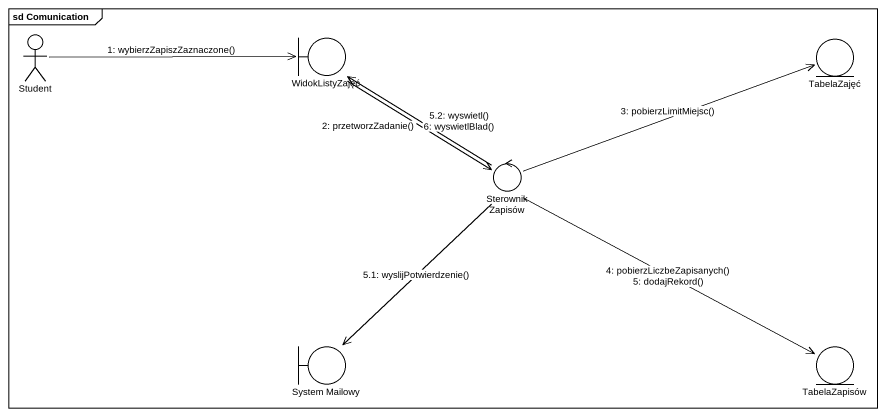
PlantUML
@startuml
mainframe sd Comunication
actor Student
boundary WidokListyZajęć
entity TabelaZajęć
control SterownikZapisów
boundary "System Mailowy" as System_Mailowy
entity TabelaZapisów
Student -right-> WidokListyZajęć : 1: wybierzZapiszZaznaczone()
WidokListyZajęć --> SterownikZapisów : 2: przetworzZadanie()
SterownikZapisów -right-> TabelaZajęć : 3: pobierzLimitMiejsc()
SterownikZapisów -right-> TabelaZapisów : 4: pobierzLiczbeZapisanych()\n5: dodajRekord()
SterownikZapisów --> System_Mailowy : 5.1: wyslijPotwierdzenie()
SterownikZapisów -up-> WidokListyZajęć : 5.2: wyswietl()\n6: wyswietlBlad()
@enduml
